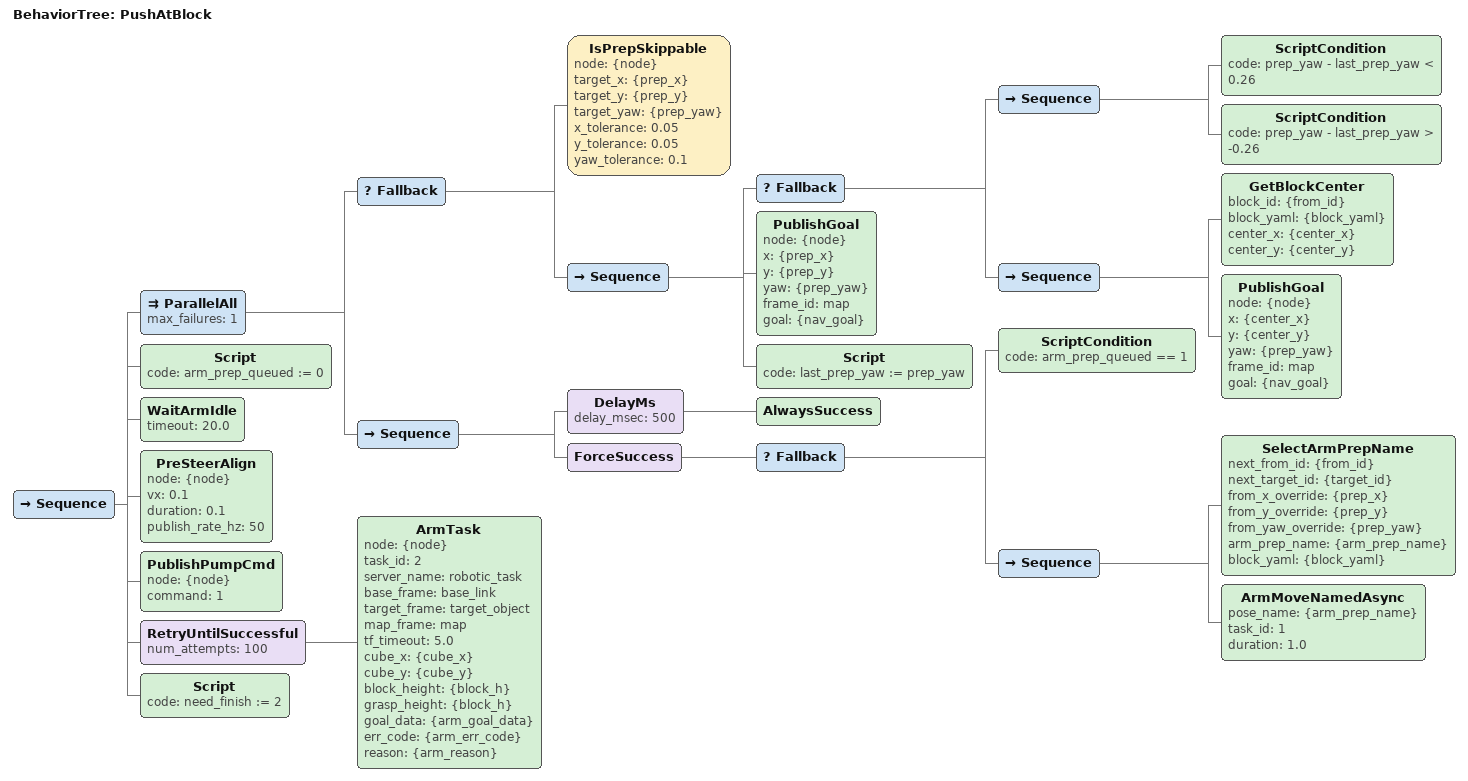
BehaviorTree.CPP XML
<?xml version="1.0"?>
<root BTCPP_format="4">

  <!-- ================== PUSH 子树 ================== -->
  <BehaviorTree ID="PushAtBlock">
    <Sequence>
      <ParallelAll max_failures="1">
        <Fallback>
          <IsPrepSkippable node="{node}"
                           target_x="{prep_x}" target_y="{prep_y}" target_yaw="{prep_yaw}"
                           x_tolerance="0.05" y_tolerance="0.05" yaw_tolerance="0.1"/>
          <Sequence>
            <Fallback>
              <Sequence>
                <ScriptCondition code="prep_yaw - last_prep_yaw &lt; 0.26"/>
                <ScriptCondition code="prep_yaw - last_prep_yaw &gt; -0.26"/>
              </Sequence>
              <Sequence>
                <GetBlockCenter block_id="{from_id}" block_yaml="{block_yaml}"
                                center_x="{center_x}" center_y="{center_y}"/>
                <PublishGoal node="{node}"
                             x="{center_x}" y="{center_y}" yaw="{prep_yaw}"
                             frame_id="map" goal="{nav_goal}"/>
              </Sequence>
            </Fallback>
            <PublishGoal node="{node}"
                         x="{prep_x}" y="{prep_y}" yaw="{prep_yaw}"
                         frame_id="map" goal="{nav_goal}"/>
            <Script code="last_prep_yaw := prep_yaw"/>
          </Sequence>
        </Fallback>
        <Sequence>
          <DelayMs delay_msec="500"><AlwaysSuccess/></DelayMs>
          <ForceSuccess>
            <Fallback>
              <ScriptCondition code="arm_prep_queued == 1"/>
              <Sequence>
                <SelectArmPrepName next_from_id="{from_id}"
                                  next_target_id="{target_id}"
                                  from_x_override="{prep_x}"
                                  from_y_override="{prep_y}"
                                  from_yaw_override="{prep_yaw}"
                                  arm_prep_name="{arm_prep_name}"
                                  block_yaml="{block_yaml}"/>
                <ArmMoveNamedAsync pose_name="{arm_prep_name}" task_id="1" duration="1.0"/>
              </Sequence>
            </Fallback>
          </ForceSuccess>
        </Sequence>
      </ParallelAll>
      <Script code="arm_prep_queued := 0"/>

      <!-- 等上一段 MOVE 后台跑的臂动作 / 上面兜底排队的 arm prep 落定，再开 PUSH 的 ArmTask -->
      <WaitArmIdle timeout="20.0"/>

      <PreSteerAlign node="{node}" vx="0.1" duration="0.1" publish_rate_hz="50"/>
      <PublishPumpCmd node="{node}" command="1"/>
      <RetryUntilSuccessful num_attempts="100">
       <ArmTask node="{node}"
                task_id="2"
                server_name="robotic_task"
                base_frame="base_link"
                target_frame="target_object"
                map_frame="map"
                tf_timeout="5.0"
                cube_x="{cube_x}"
                cube_y="{cube_y}"
                block_height="{block_h}"
                grasp_height="{block_h}"
                goal_data="{arm_goal_data}"
                err_code="{arm_err_code}"
                reason="{arm_reason}"/>
      </RetryUntilSuccessful>

      <!-- 推完成功，标记下一个 MOVE 跑 PUSH 收尾(=2，区别于 PICK 的 1) -->
      <Script code="need_finish := 2"/>
    </Sequence>
  </BehaviorTree>

</root>
